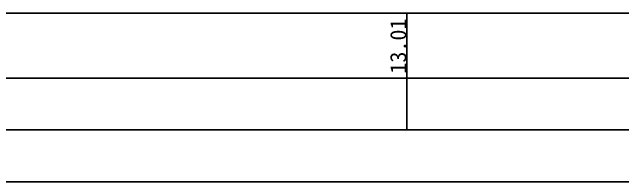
# Model space of a CAD drawing. Header units: millimetres. Extents: x -255 to 9196, y 129 to 426.
# Drawn here: x 6426.1 to 6520.3, y 192.5 to 218.8 of the extents above; entities that cross this region are included whole.
import ezdxf

# ---------------------------------------------------------------- set-up
doc = ezdxf.new("R2010")
doc.units = ezdxf.units.MM
doc.layers.add('地质-标注栏', color=7, linetype='Continuous')
doc.styles.add('标注栏数据', font='simfang_0.ttf', dxfattribs={"width": 0.7, "height": 2.5})

msp = doc.modelspace()

# ---------------------------------------------------------------- linework, layer by layer
at = {"layer": '地质-标注栏', "color": 7, "linetype": 'Continuous', "const_width": 0.3}
for points in [[(6209.38, 218.69), (6601.597, 218.69)], [(6209.38, 192.69), (6601.597, 192.69)]]:
    msp.add_lwpolyline(points, dxfattribs=at)
at = {"layer": '地质-标注栏', "color": 7, "linetype": 'Continuous'}
for points in [[(6486.976, 208.69), (6486.976, 218.69)], [(6209.38, 208.69), (6601.597, 208.69)], [(6486.976, 200.69), (6486.976, 208.69)], [(6486.976, 200.69), (6486.976, 208.69)], [(6209.38, 200.69), (6601.597, 200.69)]]:
    msp.add_lwpolyline(points, dxfattribs=at)

# ---------------------------------------------------------------- texts
at = {"layer": '地质-标注栏', "color": 7, "linetype": 'Continuous', "style": '标注栏数据'}
msp.add_text('13.01', height=2.5, rotation=90, dxfattribs=at).set_placement((6486.876, 209.366))

doc.saveas('drawing.dxf')
